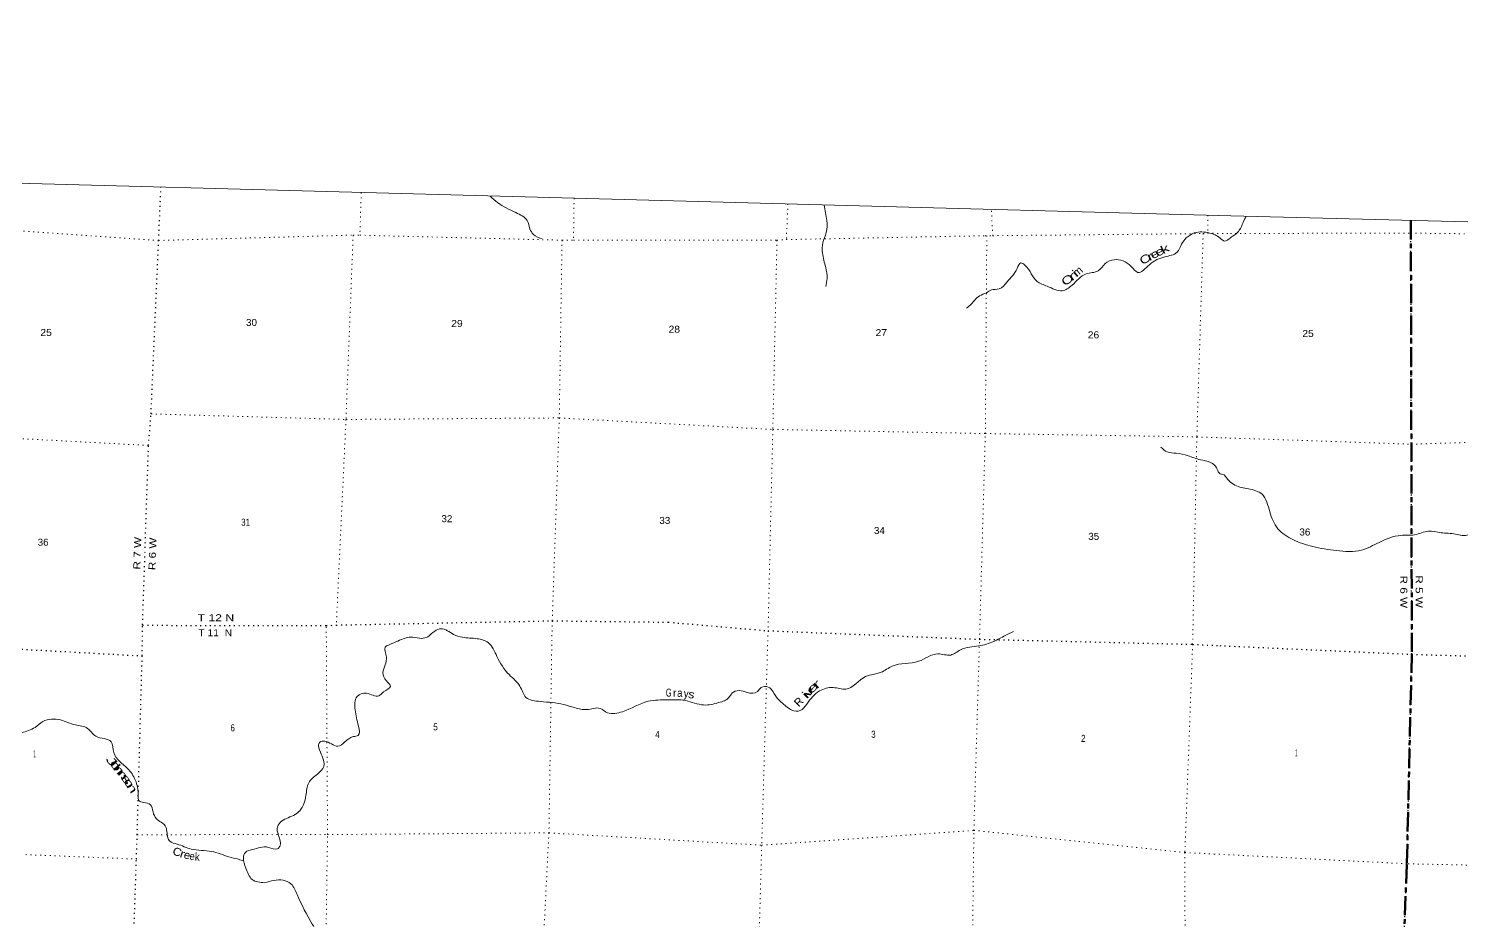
# Model space of a CAD drawing. Header units: feet. Extents: x -762378 to -505285, y -497909 to -353855.
# Drawn here: x -630046 to -594250, y -376117 to -353855 of the extents above; entities that cross this region are included whole.
import ezdxf
from ezdxf.enums import TextEntityAlignment as Align

# ---------------------------------------------------------------- set-up
doc = ezdxf.new("R2010")
doc.units = ezdxf.units.FT
doc.header["$LTSCALE"] = 80
doc.linetypes.add('DOTTED', pattern=[1.5, 0.3, -1.2])
doc.linetypes.add('LONG_DASH_SHORT_DASH', pattern=[9.9, 6, -1.2, 1.5, -1.2])
for name, color, linetype, lineweight in [('11', 7, 'LONG_DASH_SHORT_DASH', 60), ('39', 7, 'Continuous', 13), ('4', 7, 'Continuous', 13), ('6', 7, 'DOTTED', 25), ('7', 7, 'DOTTED', 13)]:
    doc.layers.add(name, color=color, linetype=linetype, lineweight=lineweight)
doc.layers.add('41', color=7, linetype='Continuous')

msp = doc.modelspace()

# ---------------------------------------------------------------- linework, layer by layer
at = {"layer": '11'}
msp.add_lwpolyline([(-595510.64, -358641.28), (-595487.66, -369461.21), (-595487.66, -369461.21), (-595611.24, -374720.98), (-596662.78, -401016.7)], dxfattribs=at)
at = {"layer": '39'}
for points in [[(-617214.26, -359104.49), (-617436.15, -358992.01), (-617520.69, -358851.01), (-617591.46, -358646.02), (-617873.27, -358447.49), (-618328.37, -358196.08), (-618518.78, -358033.03)], [(-610174.05, -358257.55), (-610104.56, -358640.11), (-610118.89, -358947.4), (-610202.06, -359200.57), (-610210.91, -359453.71), (-610132.34, -359815.75), (-610095.64, -360092.22), (-610129.17, -360292.41)], [(-600020.86, -359074.57), (-599797.65, -358888.53), (-599703.53, -358692.29), (-599624.52, -358535.61)], [(-600020.86, -359074.57), (-600173.72, -359157.71), (-600284.09, -359080.37), (-600533.85, -358959.1), (-600923.33, -358954.77), (-601121.52, -359080.21), (-601240.26, -359237.92), (-601352.05, -359436.04), (-601656.39, -359550.6), (-602043.34, -359749.44), (-602333.74, -359942.8), (-602506.26, -359787.4), (-602923.56, -359623.47), (-603147.02, -359718.07), (-603324.66, -359900.35), (-603625.96, -359976.79), (-603979.12, -360263), (-604223.74, -360397.25), (-604596.3, -360286.8), (-604852.07, -360165.37), (-605154.32, -359757.16), (-605253.3, -359704.25), (-605347.36, -359840.5), (-605601.48, -360177.6), (-605796.97, -360351.37), (-605992.44, -360376.34), (-606114.86, -360447.48), (-606291.73, -360527.23), (-606533.27, -360770.16), (-606611.21, -360830.42)], [(-601754.89, -364305.77), (-601603.41, -364422.41), (-601375.28, -364452.61), (-601077.85, -364518.84), (-600769.29, -364619.55), (-600515.95, -364682.59), (-600367.08, -364821.28), (-600302.21, -364947.69), (-600177.67, -364997.4)], [(-600177.67, -364997.4), (-599906.67, -365253.91), (-599569.96, -365342.49), (-599228.65, -365479.47), (-599036.69, -365915.6), (-598832.33, -366340.04), (-598456.87, -366612.79), (-597963.99, -366784.51), (-597372.7, -366886.81), (-596741.86, -366873.66), (-596304.48, -366679.72), (-595761.31, -366507.07), (-595417.51, -366491.3), (-595069.52, -366401.25), (-594757.47, -366440.83), (-594394.98, -366471.87), (-594072.3, -366491.66), (-593931.11, -366401.4), (-593616.16, -366410.9), (-593251.47, -366230.86), (-593003.44, -366262.47), (-592730.92, -366349.12), (-592486.71, -366306.21), (-592078.31, -366346.68), (-591718.77, -366409.81), (-591333.5, -366417.41), (-591043.21, -366446.27), (-590845.08, -366331.59), (-590611.85, -366320.53), (-590270.01, -366371.06), (-589866.28, -366501.88), (-589544.96, -366567.88), (-589205.66, -366704.8), (-589003.05, -366710.91), (-588862.64, -366783.52), (-588562.8, -366828.76), (-588213.12, -367090.67), (-588042.37, -367019.41), (-587881.65, -366947.84), (-587738.69, -367070.79), (-587561.53, -367259.13), (-587094.55, -367424.04), (-586823.1, -367615.22), (-586430.7, -367789.94), (-586102.73, -367970.77), (-585769.45, -368175.88), (-585530.67, -368181.07), (-585174.08, -368276.29), (-585057.51, -368476.87), (-584814.08, -368596.83), (-584461.44, -368758.29), (-584104.49, -368841.45), (-583745.29, -368779.89), (-583457.19, -368746.35), (-583006.43, -368711.68), (-582528.93, -368587.32), (-581966.76, -368451.45), (-581724.86, -368418.53), (-581405.89, -368223.03), (-581204.52, -368202.96), (-580941.32, -368196.82), (-580837.89, -368161.73), (-580828.58, -368117.78)], [(-605439.86, -368903.17), (-605647.49, -369006.23), (-605932.63, -369153.48), (-606307.21, -369266.18), (-606763.73, -369364.64), (-607008.19, -369492.86), (-607328.74, -369464.22), (-607809.73, -369650.51), (-608471.71, -369771.64), (-608746.98, -369925.19), (-609135.44, -370031.49), (-609630, -370348.12), (-609942.08, -370303.62), (-610285.84, -370390.99), (-610605.98, -370718.3), (-610768.97, -370878.85), (-610975.51, -370867.33), (-611205.96, -370700.32), (-611379.89, -370522.76), (-611443.28, -370416.5), (-611566.45, -370292.57), (-611747.61, -370307.86), (-611836.56, -370404.03), (-612094.3, -370429.35), (-612295.8, -370379.75), (-612474.41, -370449.4), (-612551.65, -370557.94), (-612801.96, -370679.98), (-613181.14, -370740.27), (-613636.03, -370629.63), (-614075.36, -370611.91), (-614566.38, -370649.12), (-615210.03, -370909.5), (-615397.97, -370952.76), (-615586.23, -370933.67), (-615770.09, -370826.23), (-616098.23, -370855.7), (-616404.19, -370807.35), (-616675.21, -370729.75), (-617259.56, -370653.88), (-617620.24, -370549.77), (-617773.28, -370268.19), (-618040.72, -369983.57), (-618345.78, -369531.05), (-618559.4, -369187.54), (-618841.81, -369085.51), (-619210.41, -369051.57), (-619427.36, -368979.44), (-619744.86, -368838.27), (-619901.02, -368894.44), (-620071.55, -369036.7), (-620227.32, -369078.81), (-620445.3, -369044.86), (-620825.57, -369145.34), (-621024.69, -369230.53), (-621134.9, -369295.97), (-621105.25, -369536.06), (-621194.27, -369931.84), (-621109.57, -370141.22), (-621008.85, -370278.63), (-621177.16, -370412.9), (-621300.34, -370512.18), (-621607.92, -370449.7), (-621836.97, -370528.07), (-621890.2, -370862.47), (-621806.91, -371272.9), (-621813.11, -371501.98), (-621938.4, -371530.82), (-622144.84, -371664.08), (-622326.43, -371769.84), (-622648.33, -371642.64), (-622767.44, -371665.61), (-622714.79, -372020.93), (-622671.42, -372273.44), (-622831.21, -372464.25), (-623050.08, -372685.66), (-623118.87, -373001.55), (-623273.68, -373379.5), (-623390.79, -373476.93), (-623728.65, -373642.89), (-623830.73, -373778.93), (-623804.33, -373990.77), (-623773.81, -374273.11), (-623829.62, -374331.95), (-624055.58, -374295.78), (-624460.74, -374351.36), (-624631.32, -374421.22), (-624679.28, -374560.71), (-624617.89, -374815.71), (-624464.85, -375097.29), (-624147.78, -375180.13)], [(-631937.81, -370709.13), (-631800.73, -370781.78), (-631742.87, -371093), (-631620.85, -371333.53), (-631305.09, -371613.4), (-631064.11, -371539.38), (-630719.2, -371409.8), (-630402.67, -371438.33), (-630047.68, -371381.42), (-629886.8, -371299.23), (-629690.13, -371155.66), (-629249.17, -371113.09), (-628879.01, -371237.56), (-628576.09, -371324.05), (-628366.53, -371520.66), (-627986.65, -371657.45), (-627917.73, -371930.76), (-627573.02, -372328.03), (-627381.9, -372612.63), (-627310.49, -373016.71), (-627295.36, -373125.7), (-627178.16, -373173.06), (-627005.09, -373233.97), (-626937.46, -373406.7), (-626853.78, -373579.85), (-626631.74, -373760.71), (-626569.44, -374055.95), (-626521.55, -374141.69), (-626336.77, -374214.97), (-625984.66, -374338.96), (-625474.12, -374396.79), (-625047.98, -374530.79), (-624804.68, -374593.57), (-624669.01, -374635.94)], [(-624147.78, -375180.13), (-623690.17, -375115.89), (-623491.83, -375207.64), (-623338.35, -375473.14), (-622960.68, -376211.13), (-622746.08, -376592.88), (-622420.96, -377269.15), (-622236.95, -377519.37), (-621980.79, -377701.13), (-621920.98, -378014.41), (-621832, -378362.66), (-621799.15, -378781.8), (-621833.92, -378805)]]:
    msp.add_spline(points, degree=3, dxfattribs=at)
at = {"layer": '4'}
msp.add_lwpolyline([(-757851.71, -353854.74), (-726285.32, -354875.48), (-694717.56, -355852.8), (-663148.48, -356786.69), (-631578.15, -357677.16), (-600006.62, -358524.19), (-568433.95, -359327.81), (-536860.21, -360087.99), (-505285.47, -360804.75), (-508303.39, -497908.54), (-540066.74, -497187.5), (-571829.06, -496422.78), (-603590.3, -495614.36), (-635350.39, -494762.27)], dxfattribs=at)
at = {"layer": '6'}
msp.add_line((-631896.76, -369255.78), (-627209.73, -369514.4), dxfattribs=at)
for points in [[(-627852.82, -398680.84), (-627773.98, -395200.67), (-627768.17, -395060.06), (-627756.28, -390240.25), (-627745.96, -389858.46), (-627643.22, -384946.56), (-627629.53, -384588.98), (-627509.28, -379697.66), (-627505.72, -379195.03), (-627355, -374588.05), (-627334.52, -373979.29), (-627209.73, -369514.4), (-627198.73, -368736.47), (-627051.54, -364260.11), (-626988.09, -363473.53), (-626798.56, -359139.05), (-626740.48, -357809.75)], [(-596663.28, -401050.98), (-596662.78, -401016.7), (-596449.94, -395702.71), (-596234.07, -390358.27), (-596028.87, -385144.34), (-595817.75, -379875.79), (-595610.17, -374708.07), (-595488, -369467.99), (-595498.66, -364227.88), (-595511.71, -358962.85), (-595510.64, -358641.28)], [(-627199.11, -368750.54), (-622610.52, -368760.02), (-622359.07, -368744.59), (-616966.08, -368638.72), (-614065.1, -368673.68), (-611572.61, -368886.79), (-606288.65, -369099.77), (-600964.16, -369225.35), (-600287.25, -369259.42)], [(-600287.25, -369259.42), (-595486.81, -369475.11), (-590129.08, -369633.04), (-584731.84, -369691.25), (-580151.3, -369684.2)]]:
    msp.add_lwpolyline(points, dxfattribs=at)
at = {"layer": '7'}
for p, q in [((-621735.23, -357945.89), (-621770.47, -359011.42)), ((-616418.96, -358089.28), (-616431.83, -359133.35)), ((-611074.1, -358232.2), (-611115.64, -359119.96)), ((-605957.87, -359023.92), (-605992.44, -358366.93)), ((-600586.59, -358509.02), (-600588.19, -358963.69)), ((-631752.44, -364010.82), (-627051.54, -364260.11)), ((-632038.32, -374400.08), (-627355, -374588.05))]:
    msp.add_line(p, q, dxfattribs=at)
for points in [[(-631609.39, -358812.64), (-626798.66, -359143.07), (-621939.09, -359008.94), (-621770.47, -359011.42), (-616719.07, -359135.76), (-616431.83, -359133.35), (-611348.97, -359133.86), (-611115.64, -359119.96), (-606150.68, -359024.82), (-605957.87, -359023.92), (-600700.85, -358970.75), (-600588.19, -358963.69), (-600018.21, -358967.35)], [(-621939.09, -359008.94), (-622117.8, -363611.15), (-622359.07, -368744.59)], [(-607242.05, -400711.34), (-607075.89, -395234.57), (-607003.07, -389869.42), (-606732.99, -384636.21), (-606493.93, -379361.95), (-606429.78, -373871.9), (-606288.65, -369099.77), (-606143.7, -363963.77), (-606106.7, -359022.57)], [(-600700.85, -358970.75), (-600858.21, -364046.09), (-600964.16, -369225.35), (-601157.01, -374424.42), (-601148.69, -379759.55), (-601379.01, -384933.5), (-601642.25, -390136.73), (-601926.93, -395464.07), (-602019.84, -400824.51)], [(-600151.62, -364070.8), (-595499.85, -364229.07), (-591132.69, -364096.8), (-591134.92, -363968.03), (-591005.05, -359008.94), (-590992.95, -358758.05)], [(-600018.21, -358967.35), (-595511.71, -358960.48), (-591005.05, -359008.94), (-585808.76, -359004.78), (-584813.69, -358916.31)], [(-616719.07, -359135.76), (-616788.92, -363573.97), (-616966.08, -368638.72), (-617047.03, -373933.27), (-617315.59, -379184.63), (-617433.81, -384520.41), (-617626.83, -389874.32), (-617710.12, -395180.87), (-617819.07, -400475.13)], [(-611348.97, -359133.86), (-611452.73, -363860.73), (-611572.61, -368886.79), (-611731.51, -374241.61), (-611874.28, -379371.63), (-612018.09, -384539.83), (-612313.35, -389961.4), (-612392.79, -395199.68), (-612554.21, -400569.67)], [(-626988.09, -363473.53), (-622109.77, -363611.37), (-616788.92, -363573.97), (-611452.73, -363860.73), (-606143.7, -363963.77), (-600858.21, -364046.09), (-600151.62, -364070.8)], [(-622919.66, -384685.69), (-622919.88, -384503.15), (-622656.25, -379211.44), (-622578.93, -373977.12), (-622610.52, -368760.02)], [(-627334.52, -373979.29), (-622578.93, -373977.12), (-617047.03, -373933.27), (-611731.51, -374241.61), (-606429.78, -373871.9), (-601157.01, -374424.42), (-600423.25, -374462.09)], [(-577114.23, -375054.65), (-579596.12, -375020.31), (-584942.62, -374943.52), (-590273.66, -374818.93), (-595610.17, -374705.7), (-600423.25, -374462.09)]]:
    msp.add_lwpolyline(points, dxfattribs=at)

# ---------------------------------------------------------------- texts
at = {"layer": '41'}
for s, rotation, width, p in [('e', 27.669, 1.4, (-601870.1, -359568.43)), ('e', 26.728, 1.4, (-601747.57, -359507.49)), ('k', 26.893, 1.55, (-601612.05, -359441.19)), ('C', 33.126, 1.4, (-602099.21, -359690.37)), ('r', 27.669, 1.6, (-601981.51, -359628.22)), ('C', 35.152, 1.45, (-604044.71, -360211.34)), ('r', 36.849, 1.9, (-603921.62, -360119.93)), ('i', 40.326, 1.7, (-603834.89, -360042.55)), ('r', 43.054, 2.2, (-610294.74, -370296.51)), ('G', 358.986, 0.7, (-614054.81, -370532.26)), ('a', 356.395, 0.9, (-613780.91, -370537.24)), ('y', 354.217, 0.9, (-613626.59, -370552.75)), ('s', 349.377, 1.15, (-613505.22, -370571.92)), ('i', 46.617, 1.85, (-610569.73, -370563.48)), ('v', 46.617, 2.1, (-610488.51, -370477.95)), ('e', 46.455, 2, (-610398.87, -370383.95)), ('J', 312.389, 2.15, (-628041.55, -372213.11)), ('o', 312.389, 1.9, (-627946.04, -372317.32)), ('h', 311.446, 1.95, (-627861.62, -372426.04)), ('n', 309.1, 1.9, (-627777.32, -372534.48)), ('s', 309.1, 2.1, (-627684.44, -372648.76)), ('o', 303.738, 1.6, (-627619.89, -372745.57)), ('n', 303.501, 1.7, (-627545.37, -372867.72)), ('C', 339.9, 1.1, (-626370.47, -374500.8)), ('r', 342.9, 1.25, (-626232.15, -374549.93)), ('e', 345.303, 1.05, (-626110.53, -374583)), ('k', 357.881, 0.9, (-625836.75, -374631.25)), ('e', 353.571, 0.85, (-625970.75, -374613.38))]:
    msp.add_text(s, height=200, rotation=rotation, dxfattribs=dict(at, width=width)).set_placement(p, align=Align.CENTER)
for s, rotation, p in [('m', 39.124, (-603772, -359988.36)), ('r', 358.986, (-613903.67, -370534.93)), ('R', 45.093, (-610735.56, -370732.57))]:
    msp.add_text(s, height=200, rotation=rotation, dxfattribs=at).set_placement(p, align=Align.CENTER)
at = {"layer": '6'}
for s, rotation, width, p in [('R 7 W', 88.117, 1.25, (-627257.85, -367361.03)), ('R 6 W', 88.117, 1.25, (-626878.87, -367376.83)), ('R 6 W', 270.122, 1.25, (-595776.27, -367509.39)), ('R 5 W', 270.122, 1.25, (-595391.74, -367503.76)), ('T 12 N', 359.882, 1.3, (-625824.61, -368648.33)), ('T 11  N', 359.882, 1.1, (-625806.35, -369023.43))]:
    msp.add_text(s, height=175, rotation=rotation, dxfattribs=dict(at, width=width)).set_placement(p)
at = {"layer": '7'}
for s, width, p in [('30', 1.05, (-624614.76, -361277.14)), ('29', 1.1, (-619488.09, -361302.28)), ('25', 1.1, (-629754.12, -361526.52)), ('28', 1.1, (-614057.35, -361447.02)), ('27', 1.1, (-608885.85, -361531.99)), ('26', 1.1, (-603584.15, -361586.37)), ('25', 1.1, (-598223.26, -361552.47)), ('31', 0.85, (-624736.43, -366265.11)), ('32', 1.05, (-619732.98, -366176.49)), ('33', 1.05, (-614287.86, -366220.04)), ('34', 1.05, (-608926.81, -366472.17)), ('35', 1.05, (-603571.82, -366618.17)), ('36', 1.05, (-598296.38, -366508.94)), ('36', 1.05, (-629821.91, -366764.96)), ('5', 0.85, (-619937.27, -371374.98)), ('6', 0.85, (-625003.92, -371399.64)), ('4', 0.85, (-614391.54, -371565.33)), ('3', 0.85, (-608994.75, -371559.88)), ('2', 0.85, (-603751.25, -371661.45)), ('1', 0.4, (-629933.14, -372047.96)), ('1', 0.4, (-598404.14, -372022.72))]:
    msp.add_text(s, height=175, dxfattribs=dict(at, width=width)).set_placement(p)

doc.saveas('drawing.dxf')
